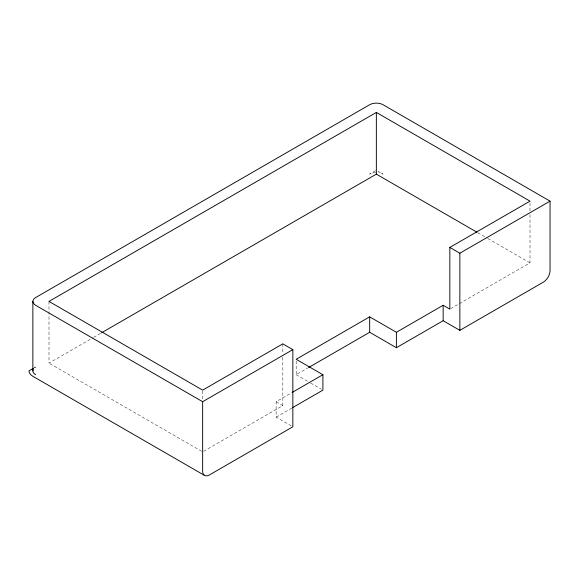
<?xml version="1.0" encoding="UTF-8"?>
<svg xmlns="http://www.w3.org/2000/svg" width="579" height="579" viewBox="0 0 579 579"><rect width="100%" height="100%" fill="white"/><g stroke="black" fill="none" stroke-linecap="round" stroke-linejoin="round"><path stroke-width="0.43" stroke-dasharray="2.9 2.17" d="M34.147 367.853L35.63 366.992A9.445 5.457 0 0 0 34.132 368.121M375.605 170.711L369.67 174.141A9.445 5.457 0 0 1 375.532 172.564M48.991 301.42L48.991 363.134L92.85 337.818M93.632 337.362L100.681 333.294M296.18 360.992L296.18 374.707L308.687 367.484M291.324 425.905L276.14 417.133L276.14 401.71L291.729 392.707M282.82 357.265L282.82 405.568L202.65 451.852L48.991 363.134M450.614 308.687L530.009 262.852L530.009 214.556M276.14 417.133L291.729 408.137M377.834 171.138L383.03 174.141A9.445 5.457 0 0 0 378.796 172.73M477.747 232.678L487.105 238.085M487.887 238.534L530.009 262.852M296.18 374.707L309.924 382.639M310.684 383.081L321.374 389.254M276.14 401.71L282.82 405.568M530.009 202.925L530.009 210.973M282.82 343.854L282.82 353.689M202.65 391.028L202.65 399.973"/><path stroke-width="0.87" d="M292.504 407.688L322.901 390.137L322.901 374.707L296.18 359.277L369.67 316.851L396.391 332.281L443.159 305.278L449.84 309.135L449.84 247.421L530.009 201.137L376.35 112.427L48.991 301.42L202.65 390.137L282.82 343.854L292.844 349.636L292.844 426.781L209.33 474.99A9.445 5.457 -60 0 1 202.65 471.132L202.65 401.71L35.63 305.278A9.445 5.457 0 0 1 35.63 297.563L369.67 104.712A9.445 5.457 0 0 1 383.03 104.712L550.05 201.137L550.05 270.567A9.445 5.457 -60 0 1 543.37 282.139L459.856 330.348L443.159 320.708L396.391 347.711L369.67 332.281L308.687 367.484M33.401 368.28L28.95 370.849L29.406 372.847L30.738 374.707L32.865 376.307L204.604 475.46M101.463 332.845L376.35 174.141L476.966 232.23M202.65 401.71L292.844 349.636M449.84 247.421L459.856 253.211L550.05 201.137M292.504 392.258L322.901 374.707M459.856 253.211L459.856 330.348M443.159 305.278L443.159 320.708M396.391 332.281L396.391 347.711M376.35 112.427L376.35 174.141M369.67 316.851L369.67 332.281M32.865 301.42L32.865 370.849M35.63 374.707A9.445 5.457 0 0 1 33.184 369.438"/></g></svg>
